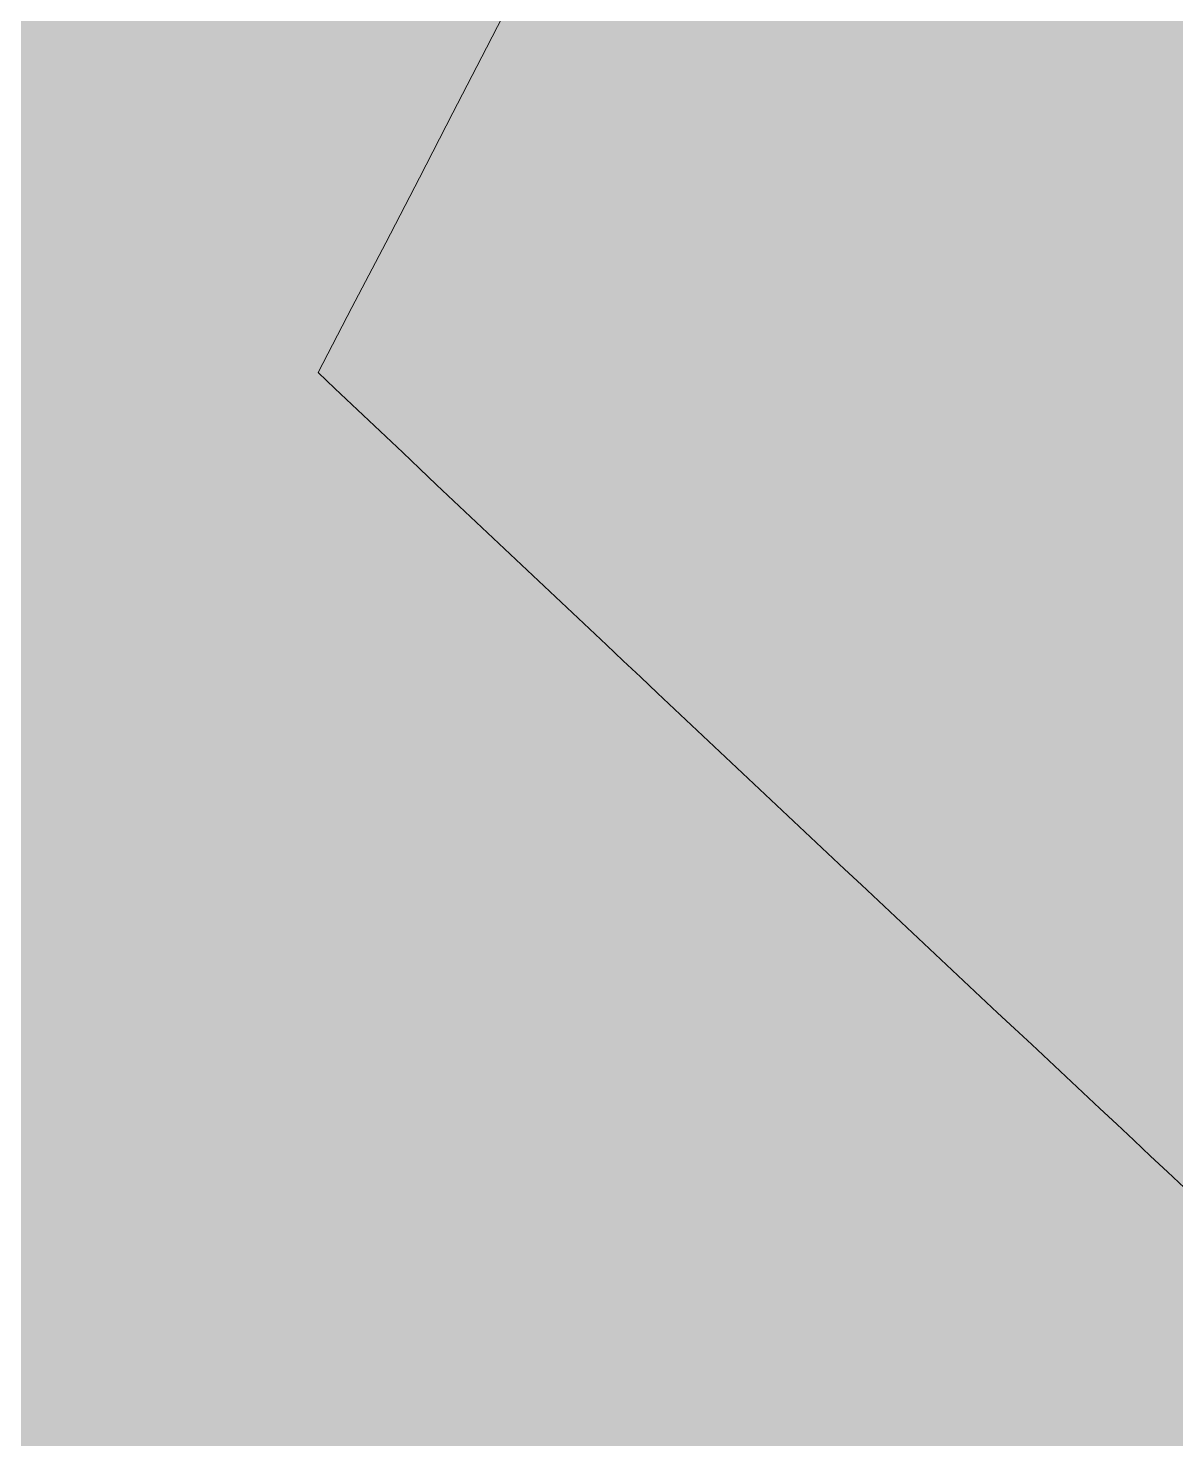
# Model space of a CAD drawing. Extents: x 404 to 2596, y -2984 to -16.
# Drawn here: x 2148.52 to 2162.79, y -2561.64 to -2544.11 of the extents above; entities that cross this region are included whole.
import ezdxf

# ---------------------------------------------------------------- set-up
doc = ezdxf.new("R2010")
doc.units = 0
doc.header["$MEASUREMENT"] = 0
doc.layers.add('Layer 1', color=7, linetype='Continuous')

# ---------------------------------------------------------------- blocks, each defined once
blk = doc.blocks.new('block 2')
at = {"layer": 'Layer 1', "lineweight": 0}
blk.add_open_spline([(2195.678, -2440.73), (2197.308, -2442.826), (2198.939, -2444.922), (2200.744, -2446.96), (2204.878, -2451.619), (2207.673, -2457.092), (2210.817, -2462.39), (2210.934, -2462.624), (2210.817, -2463.089), (2210.817, -2463.381), (2209.537, -2464.312), (2208.081, -2463.904), (2206.742, -2464.079), (2204.995, -2464.196), (2203.189, -2464.196), (2201.501, -2464.545), (2197.949, -2465.128), (2195.504, -2468.156), (2195.678, -2471.59), (2195.853, -2475.026), (2198.473, -2477.879), (2202.025, -2478.287), (2203.248, -2478.403), (2204.47, -2478.345), (2205.693, -2478.345), (2210.817, -2478.345), (2215.941, -2478.345), (2221.007, -2478.287), (2222.579, -2478.229), (2223.685, -2478.753), (2224.617, -2479.975), (2228.693, -2485.449), (2232.886, -2490.922), (2237.019, -2496.395), (2237.602, -2497.152), (2238.825, -2497.967), (2238.009, -2499.074), (2237.369, -2500.064), (2236.088, -2499.598), (2235.098, -2499.539), (2231.08, -2499.364), (2227.063, -2499.074), (2222.987, -2498.841), (2220.367, -2498.666), (2217.746, -2498.317), (2215.184, -2499.306), (2212.331, -2500.355), (2210.584, -2502.684), (2210.409, -2505.653), (2210.293, -2508.565), (2211.923, -2511.01), (2214.718, -2512.291), (2216.174, -2512.99), (2217.746, -2513.107), (2219.318, -2513.048), (2226.713, -2512.932), (2234.05, -2513.979), (2241.445, -2514.329), (2243.541, -2514.446), (2245.637, -2514.853), (2247.734, -2514.97), (2249.596, -2515.086), (2250.936, -2515.901), (2252.042, -2517.474), (2254.779, -2521.374), (2257.749, -2525.043), (2260.485, -2528.944), (2261.824, -2530.807), (2262.814, -2532.903), (2263.862, -2534.883), (2264.328, -2535.815), (2263.746, -2536.514), (2262.639, -2536.572), (2262.639, -2536.572), (2262.057, -2536.572), (2262.057, -2536.572), (2249.946, -2536.339), (2237.835, -2535.931), (2225.782, -2534.592), (2224.908, -2534.475), (2224.035, -2534.417), (2223.161, -2534.417), (2219.493, -2534.592), (2216.698, -2537.154), (2216.349, -2540.59), (2215.941, -2544.315), (2217.746, -2547.053), (2221.357, -2548.159), (2222.579, -2548.567), (2223.802, -2548.857), (2224.966, -2548.916), (2230.266, -2549.382), (2235.506, -2549.789), (2240.804, -2550.022), (2249.713, -2550.488), (2258.68, -2550.779), (2267.647, -2551.187), (2270.675, -2551.361), (2270.733, -2551.42), (2271.374, -2554.505), (2273.12, -2562.6), (2274.809, -2570.692), (2274.576, -2579.019), (2274.517, -2580.417), (2274.634, -2581.872), (2274.867, -2583.27), (2275.973, -2591.188), (2274.634, -2599.05), (2274.052, -2606.909), (2273.878, -2608.773), (2273.295, -2609.239), (2271.257, -2609.239), (2264.037, -2609.414), (2256.817, -2609.414), (2249.713, -2607.9), (2247.966, -2607.551), (2246.22, -2607.317), (2244.473, -2607.084), (2236.263, -2606.153), (2228.285, -2603.998), (2220.425, -2601.436), (2219.785, -2601.203), (2219.085, -2600.971), (2218.445, -2600.738), (2217.339, -2600.33), (2216.698, -2599.574), (2216.757, -2598.409), (2216.757, -2597.477), (2216.815, -2596.604), (2216.873, -2595.73), (2217.514, -2583.619), (2218.212, -2571.508), (2218.794, -2559.397), (2218.911, -2556.427), (2218.853, -2553.399), (2218.504, -2550.43), (2218.096, -2547.053), (2215.301, -2544.957), (2211.807, -2544.898), (2208.431, -2544.84), (2205.577, -2546.994), (2204.878, -2550.255), (2204.645, -2551.245), (2204.703, -2552.352), (2204.703, -2553.399), (2204.645, -2565.511), (2203.772, -2577.622), (2202.724, -2589.733), (2202.665, -2590.49), (2203.014, -2591.538), (2201.792, -2591.945), (2201.326, -2591.713), (2200.861, -2591.596), (2200.394, -2591.305), (2194.165, -2587.288), (2189.332, -2581.582), (2183.626, -2576.865), (2182.519, -2575.991), (2182.635, -2574.71), (2182.693, -2573.487), (2183.043, -2563.997), (2183.393, -2554.505), (2183.8, -2545.015), (2183.858, -2543.792), (2183.975, -2542.511), (2183.8, -2541.347), (2183.334, -2537.97), (2180.714, -2535.64), (2177.395, -2535.466), (2173.959, -2535.291), (2171.048, -2537.212), (2170.175, -2540.415), (2169.942, -2541.23), (2169.884, -2542.104), (2169.825, -2542.976), (2169.476, -2547.751), (2169.185, -2552.468), (2168.894, -2557.184), (2168.836, -2558.581), (2168.836, -2560.037), (2168.719, -2561.435), (2168.661, -2562.425), (2167.729, -2562.774), (2166.856, -2562.133), (2166.448, -2561.784), (2166.041, -2561.493), (2165.633, -2561.086), (2161.15, -2556.893), (2156.608, -2552.642), (2152.124, -2548.392), (2170.117, -2514.038), (2184.732, -2478.054), (2195.678, -2440.73)], degree=3, knots=[0, 0, 0, 0, 1, 1, 1, 2, 2, 2, 3, 3, 3, 4, 4, 4, 5, 5, 5, 6, 6, 6, 7, 7, 7, 8, 8, 8, 9, 9, 9, 10, 10, 10, 11, 11, 11, 12, 12, 12, 13, 13, 13, 14, 14, 14, 15, 15, 15, 16, 16, 16, 17, 17, 17, 18, 18, 18, 19, 19, 19, 20, 20, 20, 21, 21, 21, 22, 22, 22, 23, 23, 23, 24, 24, 24, 25, 25, 25, 26, 26, 26, 27, 27, 27, 28, 28, 28, 29, 29, 29, 30, 30, 30, 31, 31, 31, 32, 32, 32, 33, 33, 33, 34, 34, 34, 35, 35, 35, 36, 36, 36, 37, 37, 37, 38, 38, 38, 39, 39, 39, 40, 40, 40, 41, 41, 41, 42, 42, 42, 43, 43, 43, 44, 44, 44, 45, 45, 45, 46, 46, 46, 47, 47, 47, 48, 48, 48, 49, 49, 49, 50, 50, 50, 51, 51, 51, 52, 52, 52, 53, 53, 53, 54, 54, 54, 55, 55, 55, 56, 56, 56, 57, 57, 57, 58, 58, 58, 59, 59, 59, 60, 60, 60, 61, 61, 61, 62, 62, 62, 63, 63, 63, 64, 64, 64, 64], dxfattribs=at)

msp = doc.modelspace()

# ---------------------------------------------------------------- hatches: boundary and pattern name
at = {"layer": 'Layer 1', "true_color": 0x76d1f6}
h = msp.add_hatch(color=141, dxfattribs=at)
h.dxf.hatch_style = 2
h.paths.add_polyline_path([(2578.583, -15.635), (2435.054, -15.635), (2420.089, -15.635), (2200.748, -15.635), (2164.88, -15.635), (2149.334, -15.635), (2082.606, -15.635), (2011.917, -15.635), (1983.562, -15.635), (1964.521, -15.635), (1018.504, -15.635), (999.463, -15.635), (971.107, -15.635), (900.419, -15.635), (833.691, -15.635), (818.145, -15.635), (782.276, -15.635), (562.936, -15.635), (547.971, -15.635), (404.442, -15.635), (404.442, -179.836), (404.442, -221.059), (404.442, -247.204), (404.442, -297.337), (404.442, -433.355), (404.442, -458.917), (404.442, -480.752), (404.442, -552.197), (404.442, -570.247), (404.442, -2983.813), (2596.454, -2983.813), (2596.454, -2967.509), (2596.454, -2803.31), (2596.454, -2762.085), (2596.454, -2735.941), (2596.454, -2685.807), (2596.454, -2549.789), (2596.454, -2524.227), (2596.454, -2502.392), (2596.454, -2430.948), (2596.454, -2412.897), (2596.454, -15.635)])

# ---------------------------------------------------------------- block references
at = {"layer": 'Layer 1'}
msp.add_blockref('block 2', (0, 0), dxfattribs=at)

doc.saveas('drawing.dxf')
